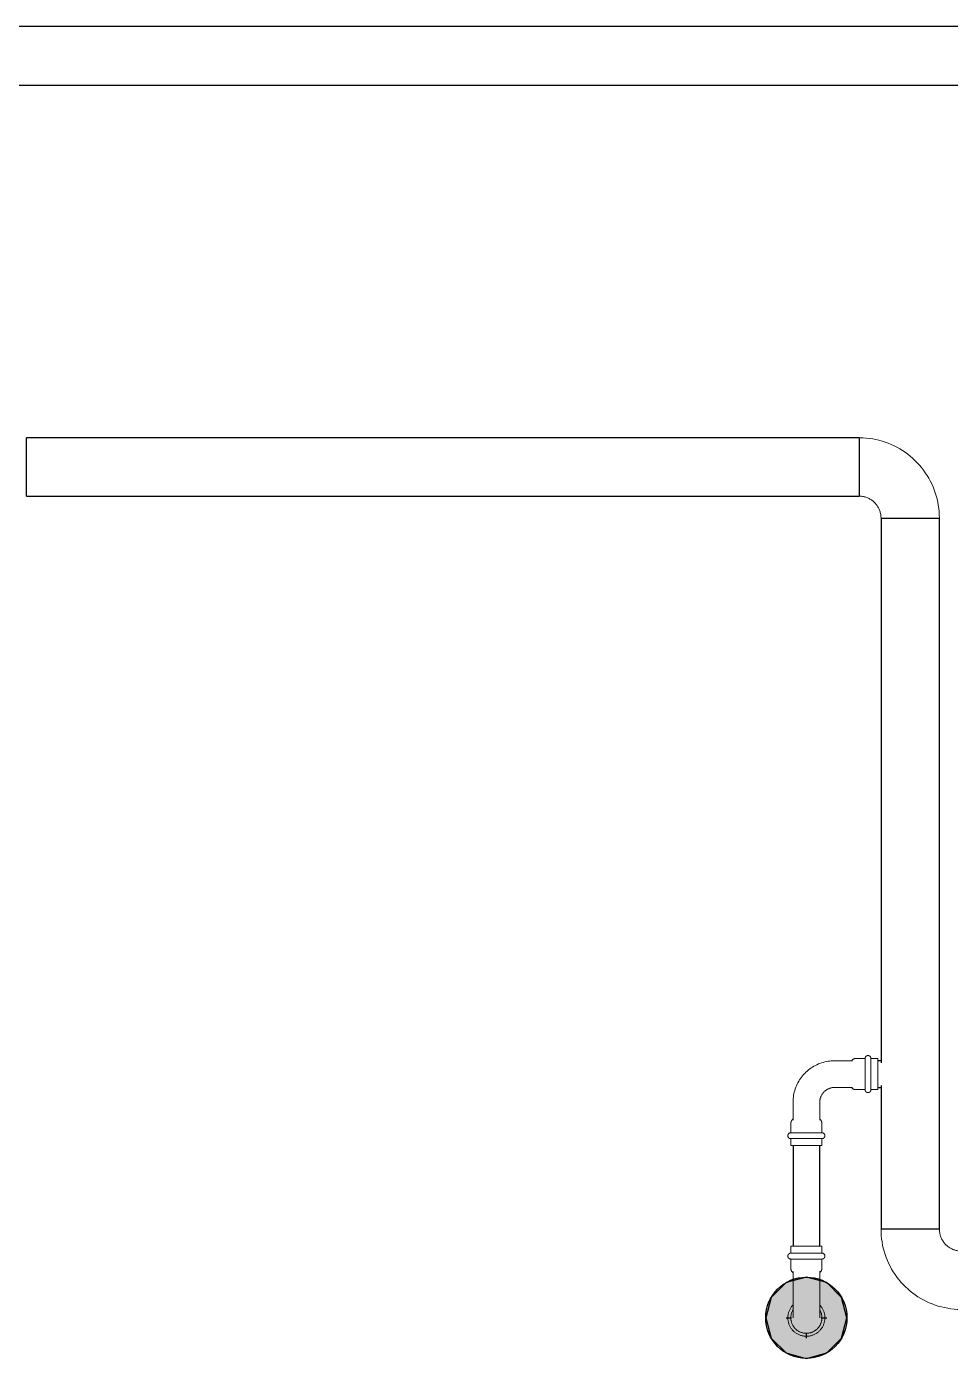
# Model space of a CAD drawing. Header units: inches. Extents: x -3327 to -1, y 8 to 1328.
# Drawn here: x -440.1 to -394.6, y 552.8 to 618.4 of the extents above; entities that cross this region are included whole.
import ezdxf

# ---------------------------------------------------------------- set-up
doc = ezdxf.new("R2010")
doc.units = ezdxf.units.IN
doc.header["$MEASUREMENT"] = 0
doc.layers.add('P-PIPE', color=3, linetype='Continuous', lineweight=9)
doc.layers.add('X - REF - FP', color=7, linetype='Continuous', true_color=0xb90000)

# ---------------------------------------------------------------- blocks, each defined once
blk = doc.blocks.new('Elbow - Welded - Generic - Standard-1127339-SECOND LEVEL')
at = {"layer": 'P-PIPE'}
for p, q in [((-1.388, 2.52), (-1.245, 2.52)), ((-1.244, 2.52), (-1.017, 2.52)), ((-1.016, 2.52), (-0.719, 2.52)), ((-0.719, 2.52), (-0.372, 2.52)), ((-0.372, 2.52), (0.372, 2.52)), ((0.372, 2.52), (0.719, 2.52)), ((0.719, 2.52), (1.016, 2.52)), ((1.017, 2.52), (1.244, 2.52)), ((1.245, 2.52), (1.388, 2.52)), ((-2.52, 1.245), (-2.52, 1.388)), ((-2.52, 1.017), (-2.52, 1.244)), ((-2.52, 0.719), (-2.52, 1.016)), ((-2.52, 0.372), (-2.52, 0.719)), ((-2.52, -0.372), (-2.52, 0.372)), ((-2.52, -0.719), (-2.52, -0.372)), ((-2.52, -1.016), (-2.52, -0.719)), ((-2.52, -1.244), (-2.52, -1.017)), ((-2.52, -1.388), (-2.52, -1.245))]:
    blk.add_line(p, q, dxfattribs=at)
at = {"layer": 'P-PIPE', "flags": 128}
for points in [[(-2.52, -1.437), (-2.361, -1.434), (-2.203, -1.424), (-2.046, -1.409), (-1.889, -1.386), (-1.734, -1.358), (-1.579, -1.324), (-1.426, -1.283), (-1.275, -1.236), (-1.126, -1.183), (-0.979, -1.125), (-0.834, -1.06), (-0.693, -0.99), (-0.554, -0.914), (-0.418, -0.833), (-0.286, -0.746), (-0.157, -0.654), (-0.032, -0.557), (0.089, -0.455), (0.206, -0.348), (0.319, -0.237), (0.427, -0.121), (0.53, -0.001), (0.628, 0.123), (0.722, 0.25), (0.81, 0.382), (0.893, 0.517), (0.97, 0.655), (1.042, 0.796), (1.108, 0.94), (1.168, 1.086), (1.222, 1.235), (1.271, 1.385), (1.313, 1.538), (1.349, 1.692), (1.379, 1.847), (1.403, 2.004), (1.421, 2.161), (1.432, 2.319), (1.437, 2.477), (1.437, 2.52)], [(-1.437, 2.52), (-1.438, 2.476), (-1.44, 2.433), (-1.445, 2.39), (-1.451, 2.347), (-1.459, 2.305), (-1.468, 2.262), (-1.479, 2.22), (-1.492, 2.179), (-1.506, 2.138), (-1.522, 2.098), (-1.54, 2.059), (-1.559, 2.02), (-1.58, 1.982), (-1.602, 1.945), (-1.626, 1.908), (-1.651, 1.873), (-1.678, 1.839), (-1.706, 1.806), (-1.735, 1.774), (-1.765, 1.743), (-1.797, 1.713), (-1.83, 1.685), (-1.864, 1.658), (-1.899, 1.633), (-1.935, 1.609), (-1.972, 1.586), (-2.009, 1.565), (-2.048, 1.545), (-2.087, 1.527), (-2.127, 1.511), (-2.168, 1.496), (-2.209, 1.482), (-2.251, 1.471), (-2.293, 1.461), (-2.336, 1.453), (-2.378, 1.446), (-2.422, 1.441), (-2.465, 1.438), (-2.508, 1.437), (-2.52, 1.437)]]:
    blk.add_lwpolyline(points, dxfattribs=at)
blk = doc.blocks.new('Victaulic-VicPress316-Elbow 90-45deg Style P568_P571 - Standard-V5-SECOND LEVEL')
at = {"layer": 'P-PIPE'}
for p, q in [((-0.767, 3.52), (-0.767, 3.181)), ((0.766, 3.52), (-0.767, 3.52)), ((0.766, 3.181), (0.766, 3.52)), ((-0.767, 3.181), (0.766, 3.181)), ((-0.767, 2.89), (-0.767, 2.439)), ((-0.767, 2.89), (0.766, 2.89)), ((0.766, 2.439), (0.766, 2.89)), ((-0.658, 2.278), (-0.658, 1.393)), ((0.657, 1.393), (0.657, 2.278)), ((-3.181, 0.766), (-3.52, 0.766)), ((-3.52, 0.766), (-3.52, -0.767)), ((-3.181, -0.767), (-3.181, 0.766)), ((-2.439, 0.766), (-2.89, 0.766)), ((-2.89, -0.767), (-2.89, 0.766)), ((-1.393, 0.657), (-2.278, 0.657)), ((-3.52, -0.767), (-3.181, -0.767)), ((-2.89, -0.767), (-2.439, -0.767)), ((-2.278, -0.658), (-1.393, -0.658))]:
    blk.add_line(p, q, dxfattribs=at)
at = {"layer": 'P-PIPE', "flags": 128}
for points in [[(-0.767, 2.89), (-0.772, 2.891), (-0.778, 2.891), (-0.784, 2.892), (-0.79, 2.892), (-0.795, 2.893), (-0.801, 2.895), (-0.807, 2.896), (-0.812, 2.898), (-0.818, 2.9), (-0.823, 2.902), (-0.828, 2.904), (-0.834, 2.907), (-0.839, 2.91), (-0.844, 2.913), (-0.849, 2.916), (-0.853, 2.919), (-0.858, 2.923), (-0.862, 2.927), (-0.867, 2.931), (-0.871, 2.935), (-0.875, 2.939), (-0.879, 2.943), (-0.882, 2.948), (-0.886, 2.953), (-0.889, 2.957), (-0.892, 2.962), (-0.895, 2.967), (-0.897, 2.973), (-0.9, 2.978), (-0.902, 2.983), (-0.904, 2.989), (-0.906, 2.994), (-0.907, 3), (-0.909, 3.006), (-0.91, 3.011), (-0.911, 3.017), (-0.911, 3.023), (-0.912, 3.029), (-0.912, 3.034), (-0.912, 3.04), (-0.912, 3.046), (-0.911, 3.052), (-0.91, 3.058), (-0.909, 3.063), (-0.908, 3.069), (-0.907, 3.075), (-0.905, 3.08), (-0.903, 3.086), (-0.901, 3.091), (-0.899, 3.097), (-0.896, 3.102), (-0.894, 3.107), (-0.891, 3.112), (-0.887, 3.117), (-0.884, 3.122), (-0.881, 3.126), (-0.877, 3.131), (-0.873, 3.135), (-0.869, 3.139), (-0.865, 3.143), (-0.86, 3.147), (-0.856, 3.151), (-0.851, 3.154), (-0.846, 3.158), (-0.842, 3.161), (-0.836, 3.164), (-0.831, 3.166), (-0.826, 3.169), (-0.821, 3.171), (-0.815, 3.173), (-0.81, 3.175), (-0.804, 3.177), (-0.798, 3.178), (-0.793, 3.179), (-0.787, 3.18), (-0.781, 3.181), (-0.775, 3.181), (-0.77, 3.181), (-0.767, 3.181)], [(0.766, 3.181), (0.766, 3.181), (0.764, 3.181), (0.761, 3.181), (0.757, 3.181), (0.751, 3.181), (0.745, 3.181), (0.737, 3.181), (0.728, 3.181), (0.717, 3.181), (0.706, 3.181), (0.693, 3.181), (0.68, 3.181), (0.665, 3.181), (0.649, 3.181), (0.633, 3.181), (0.615, 3.181), (0.596, 3.181), (0.576, 3.181), (0.556, 3.181), (0.534, 3.181), (0.512, 3.181), (0.488, 3.181), (0.464, 3.181), (0.44, 3.181), (0.414, 3.181), (0.388, 3.181), (0.361, 3.181), (0.334, 3.181), (0.306, 3.181), (0.278, 3.181), (0.249, 3.181), (0.22, 3.181), (0.19, 3.181), (0.16, 3.181), (0.13, 3.181), (0.1, 3.181), (0.069, 3.181), (0.039, 3.181), (0.008, 3.181), (-0.022, 3.181), (-0.053, 3.181), (-0.084, 3.181), (-0.114, 3.181), (-0.144, 3.181), (-0.174, 3.181), (-0.204, 3.181), (-0.233, 3.181), (-0.262, 3.181), (-0.291, 3.181), (-0.319, 3.181), (-0.347, 3.181), (-0.374, 3.181), (-0.4, 3.181), (-0.426, 3.181), (-0.451, 3.181), (-0.476, 3.181), (-0.499, 3.181), (-0.522, 3.181), (-0.544, 3.181), (-0.565, 3.181), (-0.585, 3.181), (-0.605, 3.181), (-0.623, 3.181), (-0.64, 3.181), (-0.657, 3.181), (-0.672, 3.181), (-0.686, 3.181), (-0.699, 3.181), (-0.711, 3.181), (-0.722, 3.181), (-0.732, 3.181), (-0.74, 3.181), (-0.748, 3.181), (-0.754, 3.181), (-0.759, 3.181), (-0.763, 3.181), (-0.765, 3.181), (-0.766, 3.181), (-0.767, 3.181)], [(-0.767, 3.181), (-0.766, 3.181), (-0.764, 3.181), (-0.761, 3.181), (-0.757, 3.181), (-0.751, 3.181), (-0.745, 3.181), (-0.737, 3.181), (-0.728, 3.181)], [(-0.767, 2.89), (-0.766, 2.89), (-0.764, 2.89), (-0.761, 2.89), (-0.757, 2.89), (-0.751, 2.89), (-0.745, 2.89), (-0.737, 2.89), (-0.728, 2.89), (-0.717, 2.89), (-0.706, 2.89), (-0.693, 2.89), (-0.68, 2.89), (-0.665, 2.89), (-0.649, 2.89), (-0.633, 2.89), (-0.615, 2.89), (-0.596, 2.89), (-0.576, 2.89), (-0.556, 2.89), (-0.534, 2.89), (-0.512, 2.89), (-0.488, 2.89), (-0.464, 2.89), (-0.44, 2.89), (-0.414, 2.89), (-0.388, 2.89), (-0.361, 2.89), (-0.334, 2.89), (-0.306, 2.89), (-0.278, 2.89), (-0.249, 2.89), (-0.22, 2.89), (-0.19, 2.89), (-0.16, 2.89), (-0.13, 2.89), (-0.1, 2.89), (-0.069, 2.89), (-0.039, 2.89), (-0.008, 2.89), (0.022, 2.89), (0.053, 2.89), (0.084, 2.89), (0.114, 2.89), (0.144, 2.89), (0.174, 2.89), (0.204, 2.89), (0.233, 2.89), (0.262, 2.89), (0.291, 2.89), (0.319, 2.89), (0.347, 2.89), (0.374, 2.89), (0.4, 2.89), (0.426, 2.89), (0.451, 2.89), (0.476, 2.89), (0.499, 2.89), (0.522, 2.89), (0.544, 2.89), (0.565, 2.89), (0.585, 2.89), (0.605, 2.89), (0.623, 2.89), (0.64, 2.89), (0.657, 2.89), (0.672, 2.89), (0.686, 2.89), (0.699, 2.89), (0.711, 2.89), (0.722, 2.89), (0.732, 2.89), (0.74, 2.89), (0.748, 2.89), (0.754, 2.89), (0.759, 2.89), (0.763, 2.89), (0.765, 2.89), (0.766, 2.89), (0.766, 2.89)], [(-0.723, 2.89), (-0.732, 2.89), (-0.74, 2.89), (-0.748, 2.89), (-0.754, 2.89), (-0.759, 2.89), (-0.763, 2.89), (-0.765, 2.89), (-0.766, 2.89), (-0.767, 2.89)], [(0.722, 3.181), (0.732, 3.181), (0.74, 3.181), (0.748, 3.181), (0.754, 3.181), (0.759, 3.181), (0.763, 3.181), (0.765, 3.181), (0.766, 3.181), (0.766, 3.181)], [(0.766, 2.89), (0.766, 2.89), (0.764, 2.89), (0.761, 2.89), (0.757, 2.89), (0.751, 2.89), (0.745, 2.89), (0.737, 2.89), (0.728, 2.89)], [(0.766, 3.181), (0.772, 3.181), (0.778, 3.181), (0.784, 3.18), (0.79, 3.18), (0.795, 3.179), (0.801, 3.177), (0.807, 3.176), (0.812, 3.174), (0.818, 3.172), (0.823, 3.17), (0.828, 3.168), (0.834, 3.165), (0.839, 3.162), (0.844, 3.159), (0.849, 3.156), (0.853, 3.153), (0.858, 3.149), (0.862, 3.145), (0.867, 3.141), (0.871, 3.137), (0.875, 3.133), (0.879, 3.129), (0.882, 3.124), (0.886, 3.119), (0.889, 3.115), (0.892, 3.11), (0.895, 3.105), (0.897, 3.099), (0.9, 3.094), (0.902, 3.089), (0.904, 3.083), (0.906, 3.078), (0.907, 3.072), (0.909, 3.066), (0.91, 3.061), (0.911, 3.055), (0.911, 3.049), (0.912, 3.043), (0.912, 3.038), (0.912, 3.032), (0.912, 3.026), (0.911, 3.02), (0.91, 3.014), (0.909, 3.009), (0.908, 3.003), (0.907, 2.997), (0.905, 2.992), (0.903, 2.986), (0.901, 2.981), (0.899, 2.975), (0.896, 2.97), (0.894, 2.965), (0.891, 2.96), (0.887, 2.955), (0.884, 2.95), (0.881, 2.946), (0.877, 2.941), (0.873, 2.937), (0.869, 2.933), (0.865, 2.929), (0.86, 2.925), (0.856, 2.921), (0.851, 2.918), (0.846, 2.914), (0.842, 2.911), (0.836, 2.908), (0.831, 2.906), (0.826, 2.903), (0.821, 2.901), (0.815, 2.899), (0.81, 2.897), (0.804, 2.895), (0.798, 2.894), (0.793, 2.893), (0.787, 2.892), (0.781, 2.891), (0.775, 2.891), (0.77, 2.891), (0.766, 2.89)], [(-0.658, 2.221), (-0.666, 2.228), (-0.674, 2.235), (-0.682, 2.242), (-0.69, 2.25), (-0.698, 2.258), (-0.705, 2.266), (-0.711, 2.275), (-0.718, 2.283), (-0.724, 2.293), (-0.729, 2.302), (-0.735, 2.311), (-0.74, 2.321), (-0.744, 2.331), (-0.748, 2.341), (-0.752, 2.351), (-0.755, 2.362), (-0.758, 2.372), (-0.761, 2.383), (-0.763, 2.394), (-0.764, 2.404), (-0.765, 2.415), (-0.766, 2.426), (-0.767, 2.437), (-0.767, 2.439)], [(0.766, 2.439), (0.766, 2.428), (0.766, 2.417), (0.765, 2.406), (0.763, 2.396), (0.761, 2.385), (0.759, 2.374), (0.756, 2.364), (0.753, 2.353), (0.749, 2.343), (0.745, 2.333), (0.741, 2.323), (0.736, 2.313), (0.73, 2.304), (0.725, 2.294), (0.719, 2.285), (0.713, 2.276), (0.706, 2.268), (0.699, 2.259), (0.692, 2.251), (0.684, 2.244), (0.676, 2.236), (0.668, 2.229), (0.659, 2.222), (0.657, 2.221)], [(-0.658, 1.393), (-0.658, 1.364), (-0.66, 1.334), (-0.663, 1.305), (-0.667, 1.276), (-0.672, 1.247), (-0.679, 1.218), (-0.686, 1.19), (-0.695, 1.162), (-0.705, 1.134), (-0.716, 1.107), (-0.728, 1.08), (-0.741, 1.053), (-0.755, 1.028), (-0.77, 1.002), (-0.786, 0.978), (-0.803, 0.954), (-0.821, 0.931), (-0.84, 0.908), (-0.86, 0.886), (-0.881, 0.865), (-0.902, 0.845), (-0.924, 0.826), (-0.947, 0.808), (-0.971, 0.79), (-0.996, 0.774), (-1.021, 0.759), (-1.046, 0.744), (-1.073, 0.731), (-1.099, 0.719), (-1.126, 0.707), (-1.154, 0.697), (-1.182, 0.688), (-1.21, 0.681), (-1.239, 0.674), (-1.268, 0.668), (-1.297, 0.664), (-1.326, 0.661), (-1.356, 0.658), (-1.385, 0.658), (-1.393, 0.657)], [(-1.393, -0.658), (-1.311, -0.656), (-1.229, -0.651), (-1.148, -0.643), (-1.066, -0.631), (-0.986, -0.617), (-0.906, -0.599), (-0.826, -0.578), (-0.748, -0.553), (-0.671, -0.526), (-0.594, -0.496), (-0.52, -0.462), (-0.446, -0.426), (-0.374, -0.386), (-0.304, -0.344), (-0.235, -0.299), (-0.168, -0.252), (-0.104, -0.201), (-0.041, -0.149), (0.02, -0.093), (0.078, -0.036), (0.134, 0.024), (0.187, 0.087), (0.238, 0.151), (0.287, 0.217), (0.332, 0.285), (0.375, 0.355), (0.415, 0.427), (0.453, 0.5), (0.487, 0.574), (0.518, 0.65), (0.546, 0.727), (0.571, 0.805), (0.593, 0.884), (0.612, 0.964), (0.628, 1.044), (0.64, 1.126), (0.649, 1.207), (0.655, 1.289), (0.657, 1.371), (0.657, 1.393)], [(-3.181, 0.766), (-3.181, 0.772), (-3.181, 0.778), (-3.18, 0.784), (-3.18, 0.79), (-3.179, 0.795), (-3.177, 0.801), (-3.176, 0.807), (-3.174, 0.812), (-3.172, 0.818), (-3.17, 0.823), (-3.168, 0.828), (-3.165, 0.834), (-3.162, 0.839), (-3.159, 0.844), (-3.156, 0.849), (-3.153, 0.853), (-3.149, 0.858), (-3.145, 0.862), (-3.141, 0.867), (-3.137, 0.871), (-3.133, 0.875), (-3.129, 0.879), (-3.124, 0.882), (-3.119, 0.886), (-3.115, 0.889), (-3.11, 0.892), (-3.105, 0.895), (-3.099, 0.897), (-3.094, 0.9), (-3.089, 0.902), (-3.083, 0.904), (-3.078, 0.906), (-3.072, 0.907), (-3.066, 0.909), (-3.061, 0.91), (-3.055, 0.911), (-3.049, 0.911), (-3.043, 0.912), (-3.038, 0.912), (-3.032, 0.912), (-3.026, 0.912), (-3.02, 0.911), (-3.014, 0.91), (-3.009, 0.909), (-3.003, 0.908), (-2.997, 0.907), (-2.992, 0.905), (-2.986, 0.903), (-2.981, 0.901), (-2.975, 0.899), (-2.97, 0.896), (-2.965, 0.894), (-2.96, 0.891), (-2.955, 0.887), (-2.95, 0.884), (-2.946, 0.881), (-2.941, 0.877), (-2.937, 0.873), (-2.933, 0.869), (-2.929, 0.865), (-2.925, 0.86), (-2.921, 0.856), (-2.918, 0.851), (-2.914, 0.846), (-2.911, 0.842), (-2.908, 0.836), (-2.906, 0.831), (-2.903, 0.826), (-2.901, 0.821), (-2.899, 0.815), (-2.897, 0.81), (-2.895, 0.804), (-2.894, 0.798), (-2.893, 0.793), (-2.892, 0.787), (-2.891, 0.781), (-2.891, 0.775), (-2.891, 0.77), (-2.89, 0.766)], [(-3.181, 0.766), (-3.181, 0.766), (-3.181, 0.764), (-3.181, 0.761), (-3.181, 0.757), (-3.181, 0.751), (-3.181, 0.745), (-3.181, 0.737), (-3.181, 0.728), (-3.181, 0.717), (-3.181, 0.706), (-3.181, 0.693), (-3.181, 0.68), (-3.181, 0.665), (-3.181, 0.649), (-3.181, 0.633), (-3.181, 0.615), (-3.181, 0.596), (-3.181, 0.576), (-3.181, 0.556), (-3.181, 0.534), (-3.181, 0.512), (-3.181, 0.488), (-3.181, 0.464), (-3.181, 0.44), (-3.181, 0.414), (-3.181, 0.388), (-3.181, 0.361), (-3.181, 0.334), (-3.181, 0.306), (-3.181, 0.278), (-3.181, 0.249), (-3.181, 0.22), (-3.181, 0.19), (-3.181, 0.16), (-3.181, 0.13), (-3.181, 0.1), (-3.181, 0.069), (-3.181, 0.039), (-3.181, 0.008), (-3.181, -0.022), (-3.181, -0.053), (-3.181, -0.084), (-3.181, -0.114), (-3.181, -0.144), (-3.181, -0.174), (-3.181, -0.204), (-3.181, -0.233), (-3.181, -0.262), (-3.181, -0.291), (-3.181, -0.319), (-3.181, -0.347), (-3.181, -0.374), (-3.181, -0.4), (-3.181, -0.426), (-3.181, -0.451), (-3.181, -0.476), (-3.181, -0.499), (-3.181, -0.522), (-3.181, -0.544), (-3.181, -0.565), (-3.181, -0.585), (-3.181, -0.605), (-3.181, -0.623), (-3.181, -0.64), (-3.181, -0.657), (-3.181, -0.672), (-3.181, -0.686), (-3.181, -0.699), (-3.181, -0.711), (-3.181, -0.722), (-3.181, -0.732), (-3.181, -0.74), (-3.181, -0.748), (-3.181, -0.754), (-3.181, -0.759), (-3.181, -0.763), (-3.181, -0.765), (-3.181, -0.766), (-3.181, -0.767)], [(-3.181, 0.722), (-3.181, 0.732), (-3.181, 0.74), (-3.181, 0.748), (-3.181, 0.754), (-3.181, 0.759), (-3.181, 0.763), (-3.181, 0.765), (-3.181, 0.766), (-3.181, 0.766)], [(-2.89, -0.767), (-2.89, -0.766), (-2.89, -0.764), (-2.89, -0.761), (-2.89, -0.757), (-2.89, -0.751), (-2.89, -0.745), (-2.89, -0.737), (-2.89, -0.728), (-2.89, -0.717), (-2.89, -0.706), (-2.89, -0.693), (-2.89, -0.68), (-2.89, -0.665), (-2.89, -0.649), (-2.89, -0.633), (-2.89, -0.615), (-2.89, -0.596), (-2.89, -0.576), (-2.89, -0.556), (-2.89, -0.534), (-2.89, -0.512), (-2.89, -0.488), (-2.89, -0.464), (-2.89, -0.44), (-2.89, -0.414), (-2.89, -0.388), (-2.89, -0.361), (-2.89, -0.334), (-2.89, -0.306), (-2.89, -0.278), (-2.89, -0.249), (-2.89, -0.22), (-2.89, -0.19), (-2.89, -0.16), (-2.89, -0.13), (-2.89, -0.1), (-2.89, -0.069), (-2.89, -0.039), (-2.89, -0.008), (-2.89, 0.022), (-2.89, 0.053), (-2.89, 0.084), (-2.89, 0.114), (-2.89, 0.144), (-2.89, 0.174), (-2.89, 0.204), (-2.89, 0.233), (-2.89, 0.262), (-2.89, 0.291), (-2.89, 0.319), (-2.89, 0.347), (-2.89, 0.374), (-2.89, 0.4), (-2.89, 0.426), (-2.89, 0.451), (-2.89, 0.476), (-2.89, 0.499), (-2.89, 0.522), (-2.89, 0.544), (-2.89, 0.565), (-2.89, 0.585), (-2.89, 0.605), (-2.89, 0.623), (-2.89, 0.64), (-2.89, 0.657), (-2.89, 0.672), (-2.89, 0.686), (-2.89, 0.699), (-2.89, 0.711), (-2.89, 0.722), (-2.89, 0.732), (-2.89, 0.74), (-2.89, 0.748), (-2.89, 0.754), (-2.89, 0.759), (-2.89, 0.763), (-2.89, 0.765), (-2.89, 0.766), (-2.89, 0.766)], [(-2.89, 0.766), (-2.89, 0.766), (-2.89, 0.764), (-2.89, 0.761), (-2.89, 0.757), (-2.89, 0.751), (-2.89, 0.745), (-2.89, 0.737), (-2.89, 0.728)], [(-2.439, 0.766), (-2.428, 0.766), (-2.417, 0.766), (-2.406, 0.765), (-2.396, 0.763), (-2.385, 0.761), (-2.374, 0.759), (-2.364, 0.756), (-2.353, 0.753), (-2.343, 0.749), (-2.333, 0.745), (-2.323, 0.741), (-2.313, 0.736), (-2.304, 0.73), (-2.294, 0.725), (-2.285, 0.719), (-2.276, 0.713), (-2.268, 0.706), (-2.259, 0.699), (-2.251, 0.692), (-2.244, 0.684), (-2.236, 0.676), (-2.229, 0.668), (-2.222, 0.659), (-2.221, 0.657)], [(-3.181, -0.767), (-3.181, -0.766), (-3.181, -0.764), (-3.181, -0.761), (-3.181, -0.757), (-3.181, -0.751), (-3.181, -0.745), (-3.181, -0.737), (-3.181, -0.728)], [(-2.89, -0.767), (-2.891, -0.772), (-2.891, -0.778), (-2.892, -0.784), (-2.892, -0.79), (-2.893, -0.795), (-2.895, -0.801), (-2.896, -0.807), (-2.898, -0.812), (-2.9, -0.818), (-2.902, -0.823), (-2.904, -0.828), (-2.907, -0.834), (-2.91, -0.839), (-2.913, -0.844), (-2.916, -0.849), (-2.919, -0.853), (-2.923, -0.858), (-2.927, -0.862), (-2.931, -0.867), (-2.935, -0.871), (-2.939, -0.875), (-2.943, -0.879), (-2.948, -0.882), (-2.953, -0.886), (-2.957, -0.889), (-2.962, -0.892), (-2.967, -0.895), (-2.973, -0.897), (-2.978, -0.9), (-2.983, -0.902), (-2.989, -0.904), (-2.994, -0.906), (-3, -0.907), (-3.006, -0.909), (-3.011, -0.91), (-3.017, -0.911), (-3.023, -0.911), (-3.029, -0.912), (-3.034, -0.912), (-3.04, -0.912), (-3.046, -0.912), (-3.052, -0.911), (-3.058, -0.91), (-3.063, -0.909), (-3.069, -0.908), (-3.075, -0.907), (-3.08, -0.905), (-3.086, -0.903), (-3.091, -0.901), (-3.097, -0.899), (-3.102, -0.896), (-3.107, -0.894), (-3.112, -0.891), (-3.117, -0.887), (-3.122, -0.884), (-3.126, -0.881), (-3.131, -0.877), (-3.135, -0.873), (-3.139, -0.869), (-3.143, -0.865), (-3.147, -0.86), (-3.151, -0.856), (-3.154, -0.851), (-3.158, -0.846), (-3.161, -0.842), (-3.164, -0.836), (-3.166, -0.831), (-3.169, -0.826), (-3.171, -0.821), (-3.173, -0.815), (-3.175, -0.81), (-3.177, -0.804), (-3.178, -0.798), (-3.179, -0.793), (-3.18, -0.787), (-3.181, -0.781), (-3.181, -0.775), (-3.181, -0.77), (-3.181, -0.767)], [(-2.89, -0.722), (-2.89, -0.732), (-2.89, -0.74), (-2.89, -0.748), (-2.89, -0.754), (-2.89, -0.759), (-2.89, -0.763), (-2.89, -0.765), (-2.89, -0.766), (-2.89, -0.767)], [(-2.221, -0.658), (-2.228, -0.666), (-2.235, -0.674), (-2.242, -0.682), (-2.25, -0.69), (-2.258, -0.698), (-2.266, -0.705), (-2.275, -0.711), (-2.283, -0.718), (-2.293, -0.724), (-2.302, -0.729), (-2.311, -0.735), (-2.321, -0.74), (-2.331, -0.744), (-2.341, -0.748), (-2.351, -0.752), (-2.362, -0.755), (-2.372, -0.758), (-2.383, -0.761), (-2.394, -0.763), (-2.404, -0.764), (-2.415, -0.765), (-2.426, -0.766), (-2.437, -0.767), (-2.439, -0.767)]]:
    blk.add_lwpolyline(points, dxfattribs=at)
blk = doc.blocks.new('Victaulic-VicPress316-Elbow 90-45deg Style P568_P571 - Standard-523083-SECOND LEVEL')
at = {"layer": 'P-PIPE'}
for p, q in [((-3178.283, 1233.462), (-3178.283, 1232.568)), ((-3176.968, 1232.571), (-3176.968, 1233.462)), ((-3178.392, 1232.416), (-3178.392, 1231.964)), ((-3176.859, 1231.964), (-3176.859, 1232.416)), ((-3177.625, 1231.964), (-3178.392, 1231.964)), ((-3178.392, 1231.673), (-3178.392, 1231.335)), ((-3177.625, 1231.673), (-3178.392, 1231.673)), ((-3176.859, 1231.964), (-3177.625, 1231.964)), ((-3176.859, 1231.673), (-3177.625, 1231.673)), ((-3176.859, 1231.335), (-3176.859, 1231.673)), ((-3178.392, 1231.335), (-3177.625, 1231.335)), ((-3177.625, 1231.335), (-3176.859, 1231.335))]:
    blk.add_line(p, q, dxfattribs=at)
at = {"layer": 'P-PIPE', "flags": 128}
for points in [[(-3177.625, 1235.767), (-3177.661, 1235.766), (-3177.698, 1235.764), (-3177.734, 1235.76), (-3177.77, 1235.755), (-3177.806, 1235.749), (-3177.842, 1235.741), (-3177.877, 1235.731), (-3177.912, 1235.721), (-3177.946, 1235.708), (-3177.98, 1235.695), (-3178.013, 1235.68), (-3178.046, 1235.664), (-3178.078, 1235.646), (-3178.109, 1235.628), (-3178.14, 1235.608), (-3178.17, 1235.586), (-3178.198, 1235.564), (-3178.226, 1235.54), (-3178.253, 1235.516), (-3178.279, 1235.49), (-3178.304, 1235.464), (-3178.328, 1235.436), (-3178.351, 1235.407), (-3178.372, 1235.378), (-3178.392, 1235.348), (-3178.412, 1235.317), (-3178.429, 1235.285), (-3178.446, 1235.252), (-3178.461, 1235.219), (-3178.475, 1235.185), (-3178.488, 1235.151), (-3178.499, 1235.116), (-3178.508, 1235.081), (-3178.517, 1235.046), (-3178.524, 1235.01), (-3178.529, 1234.974), (-3178.533, 1234.938), (-3178.536, 1234.901), (-3178.537, 1234.865), (-3178.537, 1234.828), (-3178.535, 1234.792), (-3178.532, 1234.755), (-3178.527, 1234.719), (-3178.521, 1234.683), (-3178.513, 1234.648), (-3178.504, 1234.612), (-3178.494, 1234.577), (-3178.482, 1234.543), (-3178.469, 1234.509), (-3178.454, 1234.475), (-3178.438, 1234.442), (-3178.421, 1234.41), (-3178.403, 1234.379), (-3178.383, 1234.348), (-3178.362, 1234.318), (-3178.34, 1234.289), (-3178.317, 1234.261), (-3178.293, 1234.234)], [(-3177.625, 1235.621), (-3177.656, 1235.621), (-3177.686, 1235.619), (-3177.717, 1235.616), (-3177.747, 1235.612), (-3177.777, 1235.606), (-3177.807, 1235.599), (-3177.837, 1235.591), (-3177.866, 1235.582), (-3177.895, 1235.572), (-3177.924, 1235.561), (-3177.951, 1235.548), (-3177.979, 1235.535), (-3178.006, 1235.52), (-3178.032, 1235.504), (-3178.058, 1235.487), (-3178.083, 1235.47), (-3178.107, 1235.451), (-3178.13, 1235.431), (-3178.153, 1235.41), (-3178.175, 1235.389), (-3178.196, 1235.366), (-3178.216, 1235.343), (-3178.235, 1235.319), (-3178.253, 1235.294), (-3178.27, 1235.269), (-3178.286, 1235.243), (-3178.301, 1235.216), (-3178.315, 1235.189), (-3178.328, 1235.161), (-3178.339, 1235.133), (-3178.35, 1235.104), (-3178.359, 1235.075), (-3178.368, 1235.045), (-3178.375, 1235.015), (-3178.38, 1234.985), (-3178.385, 1234.955), (-3178.388, 1234.924), (-3178.391, 1234.894), (-3178.391, 1234.863), (-3178.391, 1234.832), (-3178.39, 1234.802), (-3178.387, 1234.771), (-3178.383, 1234.741), (-3178.378, 1234.711), (-3178.371, 1234.681), (-3178.364, 1234.651), (-3178.355, 1234.622), (-3178.345, 1234.593), (-3178.334, 1234.564), (-3178.322, 1234.536), (-3178.309, 1234.508), (-3178.294, 1234.481), (-3178.283, 1234.461)], [(-3176.968, 1234.223), (-3176.946, 1234.246), (-3176.922, 1234.274), (-3176.899, 1234.302), (-3176.878, 1234.332), (-3176.858, 1234.362), (-3176.838, 1234.393), (-3176.821, 1234.425), (-3176.804, 1234.458), (-3176.789, 1234.491), (-3176.775, 1234.524), (-3176.762, 1234.559), (-3176.751, 1234.593), (-3176.742, 1234.629), (-3176.733, 1234.664), (-3176.726, 1234.7), (-3176.721, 1234.736), (-3176.717, 1234.772), (-3176.714, 1234.809), (-3176.713, 1234.845), (-3176.713, 1234.881), (-3176.715, 1234.918), (-3176.718, 1234.954), (-3176.723, 1234.99), (-3176.729, 1235.026), (-3176.737, 1235.062), (-3176.746, 1235.097), (-3176.756, 1235.132), (-3176.768, 1235.167), (-3176.781, 1235.201), (-3176.796, 1235.234), (-3176.812, 1235.267), (-3176.829, 1235.299), (-3176.847, 1235.331), (-3176.867, 1235.362), (-3176.888, 1235.392), (-3176.91, 1235.421), (-3176.933, 1235.449), (-3176.957, 1235.476), (-3176.983, 1235.502), (-3177.009, 1235.527), (-3177.036, 1235.551), (-3177.065, 1235.574), (-3177.094, 1235.596), (-3177.124, 1235.617), (-3177.155, 1235.636), (-3177.187, 1235.655), (-3177.219, 1235.671), (-3177.252, 1235.687), (-3177.285, 1235.701), (-3177.32, 1235.714), (-3177.354, 1235.726), (-3177.389, 1235.736), (-3177.425, 1235.745), (-3177.46, 1235.752), (-3177.496, 1235.758), (-3177.533, 1235.762), (-3177.569, 1235.765), (-3177.605, 1235.767), (-3177.625, 1235.767)], [(-3176.964, 1234.467), (-3176.949, 1234.494), (-3176.935, 1234.521), (-3176.922, 1234.549), (-3176.911, 1234.577), (-3176.9, 1234.606), (-3176.891, 1234.635), (-3176.882, 1234.665), (-3176.875, 1234.694), (-3176.87, 1234.725), (-3176.865, 1234.755), (-3176.862, 1234.785), (-3176.859, 1234.816), (-3176.859, 1234.847), (-3176.859, 1234.877), (-3176.86, 1234.908), (-3176.863, 1234.938), (-3176.867, 1234.969), (-3176.872, 1234.999), (-3176.879, 1235.029), (-3176.886, 1235.059), (-3176.895, 1235.088), (-3176.905, 1235.117), (-3176.916, 1235.146), (-3176.928, 1235.174), (-3176.941, 1235.201), (-3176.956, 1235.229), (-3176.971, 1235.255), (-3176.988, 1235.281), (-3177.005, 1235.306), (-3177.024, 1235.33), (-3177.043, 1235.354), (-3177.064, 1235.377), (-3177.085, 1235.399), (-3177.107, 1235.42), (-3177.13, 1235.44), (-3177.154, 1235.46), (-3177.179, 1235.478), (-3177.204, 1235.495), (-3177.23, 1235.512), (-3177.256, 1235.527), (-3177.284, 1235.541), (-3177.311, 1235.554), (-3177.34, 1235.566), (-3177.368, 1235.577), (-3177.397, 1235.587), (-3177.427, 1235.595), (-3177.457, 1235.603), (-3177.487, 1235.609), (-3177.517, 1235.614), (-3177.547, 1235.617), (-3177.578, 1235.62), (-3177.608, 1235.621), (-3177.625, 1235.621)], [(-3178.283, 1234.855), (-3178.283, 1234.854), (-3178.283, 1234.85), (-3178.283, 1234.845), (-3178.283, 1234.837), (-3178.283, 1234.827), (-3178.283, 1234.815), (-3178.283, 1234.801), (-3178.283, 1234.784), (-3178.283, 1234.766), (-3178.283, 1234.745), (-3178.283, 1234.722), (-3178.283, 1234.697), (-3178.283, 1234.671), (-3178.283, 1234.642), (-3178.283, 1234.612), (-3178.283, 1234.579), (-3178.283, 1234.545), (-3178.283, 1234.509), (-3178.283, 1234.472), (-3178.283, 1234.432), (-3178.283, 1234.392), (-3178.283, 1234.349), (-3178.283, 1234.306), (-3178.283, 1234.261), (-3178.283, 1234.214), (-3178.283, 1234.167), (-3178.283, 1234.118), (-3178.283, 1234.069), (-3178.283, 1234.018), (-3178.283, 1233.967), (-3178.283, 1233.914), (-3178.283, 1233.861), (-3178.283, 1233.808), (-3178.283, 1233.753), (-3178.283, 1233.699), (-3178.283, 1233.644), (-3178.283, 1233.588), (-3178.283, 1233.533), (-3178.283, 1233.477), (-3178.283, 1233.462)], [(-3176.968, 1233.462), (-3176.968, 1233.518), (-3176.968, 1233.573), (-3176.968, 1233.629), (-3176.968, 1233.684), (-3176.968, 1233.739), (-3176.968, 1233.793), (-3176.968, 1233.847), (-3176.968, 1233.9), (-3176.968, 1233.953), (-3176.968, 1234.004), (-3176.968, 1234.055), (-3176.968, 1234.105), (-3176.968, 1234.154), (-3176.968, 1234.202), (-3176.968, 1234.248), (-3176.968, 1234.294), (-3176.968, 1234.338), (-3176.968, 1234.38), (-3176.968, 1234.422), (-3176.968, 1234.461), (-3176.968, 1234.499), (-3176.968, 1234.535), (-3176.968, 1234.57), (-3176.968, 1234.603), (-3176.968, 1234.634), (-3176.968, 1234.663), (-3176.968, 1234.69), (-3176.968, 1234.716), (-3176.968, 1234.739), (-3176.968, 1234.76), (-3176.968, 1234.779), (-3176.968, 1234.796), (-3176.968, 1234.811), (-3176.968, 1234.824), (-3176.968, 1234.835), (-3176.968, 1234.843), (-3176.968, 1234.849), (-3176.968, 1234.853), (-3176.968, 1234.855), (-3176.968, 1234.855)], [(-3178.392, 1232.416), (-3178.391, 1232.427), (-3178.391, 1232.438), (-3178.39, 1232.448), (-3178.388, 1232.459), (-3178.386, 1232.47), (-3178.384, 1232.481), (-3178.381, 1232.491), (-3178.378, 1232.502), (-3178.374, 1232.512), (-3178.37, 1232.522), (-3178.366, 1232.532), (-3178.361, 1232.542), (-3178.355, 1232.551), (-3178.35, 1232.561), (-3178.344, 1232.57), (-3178.338, 1232.579), (-3178.331, 1232.587), (-3178.324, 1232.596), (-3178.317, 1232.604), (-3178.309, 1232.611), (-3178.301, 1232.619), (-3178.293, 1232.626), (-3178.284, 1232.633), (-3178.283, 1232.634)], [(-3176.968, 1232.634), (-3176.959, 1232.627), (-3176.951, 1232.62), (-3176.943, 1232.613), (-3176.935, 1232.605), (-3176.927, 1232.597), (-3176.92, 1232.589), (-3176.914, 1232.58), (-3176.907, 1232.571), (-3176.901, 1232.562), (-3176.896, 1232.553), (-3176.89, 1232.543), (-3176.885, 1232.534), (-3176.881, 1232.524), (-3176.877, 1232.514), (-3176.873, 1232.503), (-3176.87, 1232.493), (-3176.867, 1232.483), (-3176.864, 1232.472), (-3176.862, 1232.461), (-3176.861, 1232.45), (-3176.86, 1232.44), (-3176.859, 1232.429), (-3176.859, 1232.418), (-3176.859, 1232.416)], [(-3178.392, 1231.673), (-3178.397, 1231.673), (-3178.403, 1231.674), (-3178.409, 1231.674), (-3178.415, 1231.675), (-3178.42, 1231.676), (-3178.426, 1231.678), (-3178.432, 1231.679), (-3178.437, 1231.681), (-3178.443, 1231.683), (-3178.448, 1231.685), (-3178.453, 1231.687), (-3178.459, 1231.69), (-3178.464, 1231.693), (-3178.469, 1231.696), (-3178.474, 1231.699), (-3178.478, 1231.702), (-3178.483, 1231.706), (-3178.487, 1231.709), (-3178.492, 1231.713), (-3178.496, 1231.717), (-3178.5, 1231.722), (-3178.504, 1231.726), (-3178.507, 1231.731), (-3178.511, 1231.735), (-3178.514, 1231.74), (-3178.517, 1231.745), (-3178.52, 1231.75), (-3178.522, 1231.755), (-3178.525, 1231.761), (-3178.527, 1231.766), (-3178.529, 1231.772), (-3178.531, 1231.777), (-3178.532, 1231.783), (-3178.534, 1231.788), (-3178.535, 1231.794), (-3178.536, 1231.8), (-3178.536, 1231.806), (-3178.537, 1231.811), (-3178.537, 1231.817), (-3178.537, 1231.823), (-3178.537, 1231.829), (-3178.536, 1231.835), (-3178.535, 1231.84), (-3178.534, 1231.846), (-3178.533, 1231.852), (-3178.532, 1231.858), (-3178.53, 1231.863), (-3178.528, 1231.869), (-3178.526, 1231.874), (-3178.524, 1231.879), (-3178.521, 1231.885), (-3178.519, 1231.89), (-3178.516, 1231.895), (-3178.512, 1231.9), (-3178.509, 1231.904), (-3178.506, 1231.909), (-3178.502, 1231.914), (-3178.498, 1231.918), (-3178.494, 1231.922), (-3178.49, 1231.926), (-3178.485, 1231.93), (-3178.481, 1231.934), (-3178.476, 1231.937), (-3178.471, 1231.94), (-3178.467, 1231.944), (-3178.461, 1231.946), (-3178.456, 1231.949), (-3178.451, 1231.952), (-3178.446, 1231.954), (-3178.44, 1231.956), (-3178.435, 1231.958), (-3178.429, 1231.959), (-3178.423, 1231.961), (-3178.418, 1231.962), (-3178.412, 1231.963), (-3178.406, 1231.964), (-3178.4, 1231.964), (-3178.395, 1231.964), (-3178.392, 1231.964)], [(-3177.625, 1231.964), (-3177.656, 1231.964), (-3177.686, 1231.964), (-3177.717, 1231.964), (-3177.747, 1231.964), (-3177.777, 1231.964), (-3177.807, 1231.964), (-3177.837, 1231.964), (-3177.866, 1231.964), (-3177.895, 1231.964), (-3177.924, 1231.964), (-3177.951, 1231.964), (-3177.979, 1231.964), (-3178.006, 1231.964), (-3178.032, 1231.964), (-3178.058, 1231.964), (-3178.083, 1231.964), (-3178.107, 1231.964), (-3178.13, 1231.964), (-3178.153, 1231.964), (-3178.175, 1231.964), (-3178.196, 1231.964), (-3178.216, 1231.964), (-3178.235, 1231.964), (-3178.253, 1231.964), (-3178.27, 1231.964), (-3178.286, 1231.964), (-3178.301, 1231.964), (-3178.315, 1231.964), (-3178.328, 1231.964), (-3178.339, 1231.964), (-3178.35, 1231.964), (-3178.359, 1231.964), (-3178.368, 1231.964), (-3178.375, 1231.964), (-3178.38, 1231.964), (-3178.385, 1231.964), (-3178.388, 1231.964), (-3178.391, 1231.964), (-3178.391, 1231.964), (-3178.392, 1231.964)], [(-3178.392, 1231.964), (-3178.391, 1231.964), (-3178.389, 1231.964), (-3178.386, 1231.964), (-3178.382, 1231.964), (-3178.376, 1231.964), (-3178.37, 1231.964), (-3178.362, 1231.964), (-3178.353, 1231.964)], [(-3178.35, 1231.673), (-3178.359, 1231.673), (-3178.368, 1231.673), (-3178.375, 1231.673), (-3178.38, 1231.673), (-3178.385, 1231.673), (-3178.388, 1231.673), (-3178.391, 1231.673), (-3178.391, 1231.673), (-3178.392, 1231.673)], [(-3178.392, 1231.673), (-3178.391, 1231.673), (-3178.389, 1231.673), (-3178.386, 1231.673), (-3178.382, 1231.673), (-3178.376, 1231.673), (-3178.37, 1231.673), (-3178.362, 1231.673), (-3178.353, 1231.673), (-3178.342, 1231.673), (-3178.331, 1231.673), (-3178.319, 1231.673), (-3178.305, 1231.673), (-3178.29, 1231.673), (-3178.274, 1231.673), (-3178.258, 1231.673), (-3178.24, 1231.673), (-3178.221, 1231.673), (-3178.201, 1231.673), (-3178.181, 1231.673), (-3178.159, 1231.673), (-3178.137, 1231.673), (-3178.113, 1231.673), (-3178.089, 1231.673), (-3178.065, 1231.673), (-3178.039, 1231.673), (-3178.013, 1231.673), (-3177.986, 1231.673), (-3177.959, 1231.673), (-3177.931, 1231.673), (-3177.903, 1231.673), (-3177.874, 1231.673), (-3177.845, 1231.673), (-3177.815, 1231.673), (-3177.785, 1231.673), (-3177.755, 1231.673), (-3177.725, 1231.673), (-3177.695, 1231.673), (-3177.664, 1231.673), (-3177.633, 1231.673), (-3177.625, 1231.673)], [(-3176.859, 1231.964), (-3176.859, 1231.964), (-3176.861, 1231.964), (-3176.864, 1231.964), (-3176.868, 1231.964), (-3176.874, 1231.964), (-3176.88, 1231.964), (-3176.888, 1231.964), (-3176.897, 1231.964), (-3176.908, 1231.964), (-3176.919, 1231.964), (-3176.932, 1231.964), (-3176.945, 1231.964), (-3176.96, 1231.964), (-3176.976, 1231.964), (-3176.992, 1231.964), (-3177.01, 1231.964), (-3177.029, 1231.964), (-3177.049, 1231.964), (-3177.069, 1231.964), (-3177.091, 1231.964), (-3177.113, 1231.964), (-3177.137, 1231.964), (-3177.161, 1231.964), (-3177.185, 1231.964), (-3177.211, 1231.964), (-3177.237, 1231.964), (-3177.264, 1231.964), (-3177.291, 1231.964), (-3177.319, 1231.964), (-3177.347, 1231.964), (-3177.376, 1231.964), (-3177.405, 1231.964), (-3177.435, 1231.964), (-3177.465, 1231.964), (-3177.495, 1231.964), (-3177.525, 1231.964), (-3177.556, 1231.964), (-3177.586, 1231.964), (-3177.617, 1231.964), (-3177.625, 1231.964)], [(-3177.625, 1231.673), (-3177.594, 1231.673), (-3177.564, 1231.673), (-3177.533, 1231.673), (-3177.503, 1231.673), (-3177.473, 1231.673), (-3177.443, 1231.673), (-3177.413, 1231.673), (-3177.384, 1231.673), (-3177.355, 1231.673), (-3177.327, 1231.673), (-3177.299, 1231.673), (-3177.271, 1231.673), (-3177.244, 1231.673), (-3177.218, 1231.673), (-3177.192, 1231.673), (-3177.167, 1231.673), (-3177.143, 1231.673), (-3177.12, 1231.673), (-3177.097, 1231.673), (-3177.075, 1231.673), (-3177.054, 1231.673), (-3177.034, 1231.673), (-3177.015, 1231.673), (-3176.997, 1231.673), (-3176.98, 1231.673), (-3176.964, 1231.673), (-3176.949, 1231.673), (-3176.935, 1231.673), (-3176.922, 1231.673), (-3176.911, 1231.673), (-3176.9, 1231.673), (-3176.891, 1231.673), (-3176.882, 1231.673), (-3176.875, 1231.673), (-3176.87, 1231.673), (-3176.865, 1231.673), (-3176.862, 1231.673), (-3176.859, 1231.673), (-3176.859, 1231.673), (-3176.859, 1231.673)], [(-3176.9, 1231.964), (-3176.891, 1231.964), (-3176.882, 1231.964), (-3176.875, 1231.964), (-3176.87, 1231.964), (-3176.865, 1231.964), (-3176.862, 1231.964), (-3176.859, 1231.964), (-3176.859, 1231.964), (-3176.859, 1231.964)], [(-3176.859, 1231.673), (-3176.859, 1231.673), (-3176.861, 1231.673), (-3176.864, 1231.673), (-3176.868, 1231.673), (-3176.874, 1231.673), (-3176.88, 1231.673), (-3176.888, 1231.673), (-3176.897, 1231.673)], [(-3176.859, 1231.964), (-3176.853, 1231.964), (-3176.847, 1231.964), (-3176.841, 1231.963), (-3176.835, 1231.962), (-3176.83, 1231.961), (-3176.824, 1231.96), (-3176.818, 1231.959), (-3176.813, 1231.957), (-3176.807, 1231.955), (-3176.802, 1231.953), (-3176.797, 1231.95), (-3176.791, 1231.948), (-3176.786, 1231.945), (-3176.781, 1231.942), (-3176.776, 1231.939), (-3176.772, 1231.936), (-3176.767, 1231.932), (-3176.763, 1231.928), (-3176.758, 1231.924), (-3176.754, 1231.92), (-3176.75, 1231.916), (-3176.746, 1231.912), (-3176.743, 1231.907), (-3176.739, 1231.902), (-3176.736, 1231.897), (-3176.733, 1231.893), (-3176.73, 1231.887), (-3176.728, 1231.882), (-3176.725, 1231.877), (-3176.723, 1231.872), (-3176.721, 1231.866), (-3176.719, 1231.861), (-3176.718, 1231.855), (-3176.716, 1231.849), (-3176.715, 1231.844), (-3176.714, 1231.838), (-3176.714, 1231.832), (-3176.713, 1231.826), (-3176.713, 1231.82), (-3176.713, 1231.815), (-3176.713, 1231.809), (-3176.714, 1231.803), (-3176.715, 1231.797), (-3176.716, 1231.791), (-3176.717, 1231.786), (-3176.718, 1231.78), (-3176.72, 1231.775), (-3176.722, 1231.769), (-3176.724, 1231.764), (-3176.726, 1231.758), (-3176.729, 1231.753), (-3176.731, 1231.748), (-3176.734, 1231.743), (-3176.738, 1231.738), (-3176.741, 1231.733), (-3176.744, 1231.729), (-3176.748, 1231.724), (-3176.752, 1231.72), (-3176.756, 1231.716), (-3176.76, 1231.712), (-3176.765, 1231.708), (-3176.769, 1231.704), (-3176.774, 1231.701), (-3176.779, 1231.697), (-3176.784, 1231.694), (-3176.789, 1231.691), (-3176.794, 1231.689), (-3176.799, 1231.686), (-3176.804, 1231.684), (-3176.81, 1231.682), (-3176.815, 1231.68), (-3176.821, 1231.678), (-3176.827, 1231.677), (-3176.832, 1231.676), (-3176.838, 1231.675), (-3176.844, 1231.674), (-3176.85, 1231.674), (-3176.855, 1231.673), (-3176.859, 1231.673)]]:
    blk.add_lwpolyline(points, dxfattribs=at)

msp = doc.modelspace()

# ---------------------------------------------------------------- hatches: boundary and pattern name
at = {"layer": 'X - REF - FP'}
h = msp.add_hatch(color=256, dxfattribs=at)
edge = h.paths.add_edge_path(flags=0)
edge.add_arc((-401.688, 554.85), 2, 0, 360)
msp.add_hatch(color=256, dxfattribs=at).paths.add_polyline_path([(-401.688, 552.85), (-400.688, 553.118), (-399.955, 553.85), (-399.687, 554.85), (-399.955, 555.85), (-400.688, 556.582), (-401.688, 556.85), (-402.688, 556.582), (-403.42, 555.85), (-403.687, 554.85), (-403.42, 553.85), (-402.688, 553.118), (-401.871, 552.899)], flags=0)

# ---------------------------------------------------------------- linework, layer by layer
for p, q in [((-335.52, 618.433), (-477.412, 618.433)), ((-477.412, 615.558), (-335.52, 615.558)), ((-399.094, 598.188), (-440.089, 598.188)), ((-440.089, 595.313), (-440.089, 598.188)), ((-399.094, 598.188), (-399.094, 595.362)), ((-440.089, 595.313), (-399.094, 595.313)), ((-399.094, 595.361), (-399.094, 595.313)), ((-398.012, 594.23), (-398.012, 567.409)), ((-398.012, 594.23), (-397.963, 594.23)), ((-397.963, 594.23), (-395.137, 594.23)), ((-395.137, 559.216), (-395.137, 594.23)), ((-397.982, 567.507), (-398.168, 567.507)), ((-398.168, 566.192), (-397.982, 566.192)), ((-398.012, 566.291), (-398.012, 559.216)), ((-402.345, 563.33), (-402.345, 558.37)), ((-401.03, 558.37), (-401.03, 563.33)), ((-395.187, 559.216), (-398.012, 559.216)), ((-395.137, 559.216), (-395.186, 559.216)), ((-401.688, 556.85), (-402.688, 556.582)), ((-400.688, 556.582), (-401.688, 556.85)), ((-402.688, 556.582), (-403.42, 555.85)), ((-399.955, 555.85), (-400.688, 556.582)), ((-403.42, 555.85), (-403.687, 554.85)), ((-399.687, 554.85), (-399.955, 555.85)), ((-403.687, 554.85), (-403.42, 553.85)), ((-402.688, 554.85), (-402.423, 554.85)), ((-400.964, 554.85), (-400.688, 554.85)), ((-399.955, 553.85), (-399.687, 554.85)), ((-403.42, 553.85), (-402.688, 553.118)), ((-401.688, 553.85), (-401.688, 554.112)), ((-400.688, 553.118), (-399.955, 553.85)), ((-402.688, 553.118), (-401.871, 552.899)), ((-401.871, 552.899), (-401.688, 552.85)), ((-401.688, 552.85), (-400.688, 553.118))]:
    msp.add_line(p, q, dxfattribs=at)
msp.add_circle((-401.688, 554.85), 2, dxfattribs=at)

# ---------------------------------------------------------------- block references
for name, p, rotation in [('Elbow - Welded - Generic - Standard-1127339-SECOND LEVEL', (-396.575, 596.75), 90), ('Victaulic-VicPress316-Elbow 90-45deg Style P568_P571 - Standard-V5-SECOND LEVEL', (-401.688, 566.85), 180), ('Elbow - Welded - Generic - Standard-1127339-SECOND LEVEL', (-396.575, 556.696), 270), ('Victaulic-VicPress316-Elbow 90-45deg Style P568_P571 - Standard-523083-SECOND LEVEL', (-3579.313, 1789.705), 180)]:
    msp.add_blockref(name, p, dxfattribs=dict(at, rotation=rotation))

doc.saveas('drawing.dxf')
